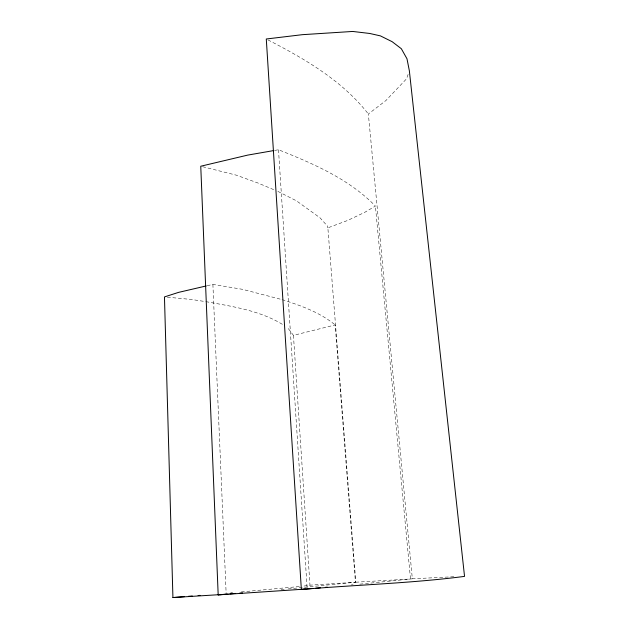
<?xml version="1.0" encoding="UTF-8"?>
<svg xmlns="http://www.w3.org/2000/svg" width="629" height="629" viewBox="0 0 629 629"><rect width="100%" height="100%" fill="white"/><g stroke="black" fill="none" stroke-linecap="round" stroke-linejoin="round"><path stroke-width="0.47" stroke-dasharray="3.15 2.36" d="M408.119 74.371L406.562 78.806L385.829 100.609L368.358 114.006L412.341 578.814L454.405 576.707M274.637 150.417L278.49 149.749C313.195 163.611 348.875 178.895 375.411 206.084L364.529 212.453L347.648 220.449L327.866 227.855L355.825 582.202L288.043 588.917M304.011 586.047L309.971 585.167L355.448 582.297L335.171 324.941L293.444 335.351L287.319 327.284M207.169 285.731L212.893 284.402L242.409 289.309L281.116 299.373M412.341 578.814L365.535 583.633M299.302 586.543L240.192 592.023M351.186 584.962L353.097 584.781M359.796 584.16L364.576 583.72M284.214 589.263L279.41 589.688M230.701 592.832L232.604 592.667M355.825 582.202L410.501 579.002L375.411 206.084M167.33 297.195L191.263 299.443L204.865 301.503M205.84 301.645C232.274 306.457 260.131 310.451 283.333 324.918M202.632 166.709L236.512 175.216L257.701 182.921L274.362 189.919M282.051 299.64C300.725 305.497 319.909 312.377 335.171 324.941M277.869 191.389L296.471 200.832L319.996 217.791L327.379 226.008L327.866 227.855M267.993 39.918C305.034 59.032 342.302 80.622 368.358 114.006M293.444 335.351L309.971 585.167M278.49 149.749L307.18 588.956M212.893 284.402L226.181 594.224"/><path stroke-width="0.94" d="M206.21 285.959L178.51 292.391L164.46 296.927L172.928 597.55L218.428 594.72M273.67 150.583L247.637 155.119L200.753 166.229L218.184 594.885L305.269 589.082M301.354 589.491C355.668 584.805 410.54 583.429 464.54 576.384L409.361 70.825L406.987 58.788L401.333 48.716L392.15 41.695L380.419 35.884L369.742 33.471L352.712 31.45L302.329 34.681L266.287 38.998L301.354 589.491L312.92 588.437M315.742 588.194L320.538 587.761M325.327 587.329L327.269 587.148M218.184 594.885L228.115 594.067M229.852 593.91L235.686 593.422M239.696 593.092L242.487 592.856M172.928 597.55L184.549 596.622M188.417 596.308L192.293 596.001M198.096 595.537L200.038 595.38M220.37 594.602L226.181 594.224"/></g></svg>
